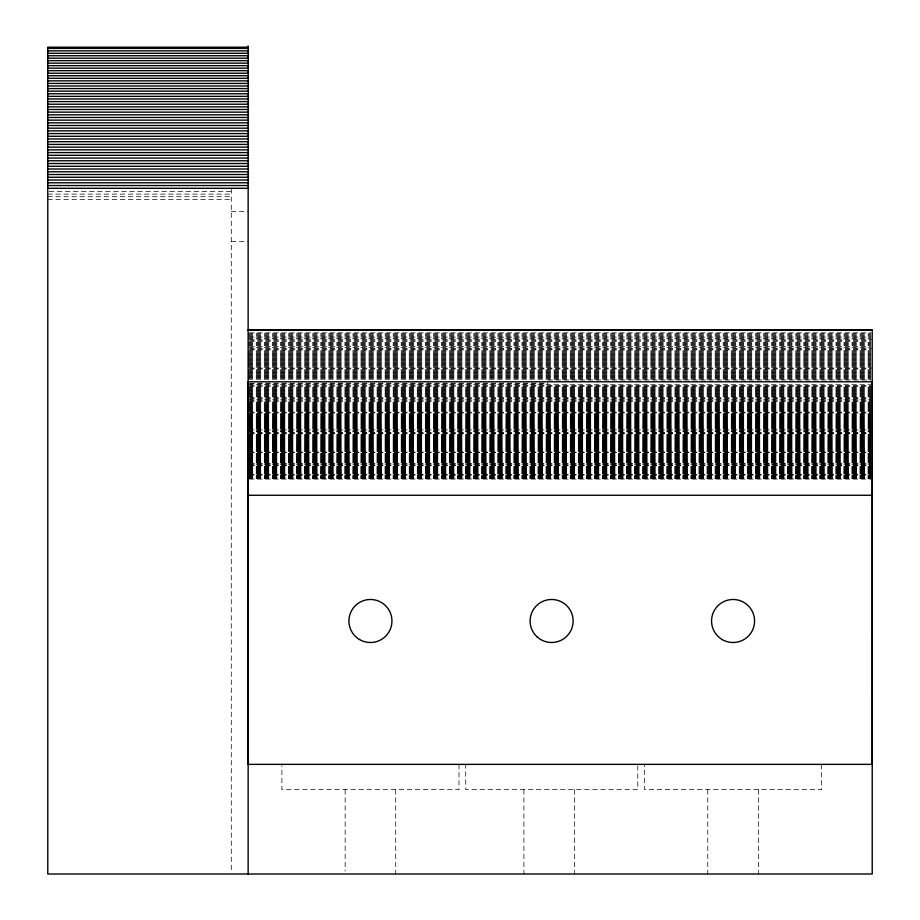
<?xml version="1.0" encoding="UTF-8"?>
<svg xmlns="http://www.w3.org/2000/svg" width="920" height="920" viewBox="0 0 920 920"><rect width="100%" height="100%" fill="white"/><g stroke="black" fill="none" stroke-linecap="round" stroke-linejoin="round"><path stroke-width="0.69" stroke-dasharray="4.6 3.45" d="M49.208 191.486L231.288 191.486M47.771 194.097L231.288 194.097M47.771 196.708L231.288 196.708M47.771 199.364L231.288 199.364M231.288 211.496L248.147 211.496M231.288 241.488L248.147 241.488M249.584 332.81L870.791 332.81M248.147 333.684L870.791 333.684M248.147 334.546L870.791 334.546M248.147 335.409L870.791 335.409M248.147 336.272L870.791 336.272M249.584 337.134L870.791 337.134M248.147 337.997L870.791 337.997M248.147 338.859L870.791 338.859M249.584 339.71L872.217 339.71M249.584 340.572L870.791 340.572M249.584 341.423L870.791 341.423M248.147 342.286L870.791 342.286M248.147 343.137L870.791 343.137M248.147 343.988L870.791 343.988M248.147 344.839L870.791 344.839M248.147 345.69L870.791 345.69M249.584 346.529L870.791 346.529M248.147 347.38L870.791 347.38M249.584 348.22L872.217 348.22M249.584 349.071L870.791 349.071M249.584 349.91L870.791 349.91M248.147 350.75L870.791 350.75M248.147 351.589L870.791 351.589M248.147 352.429L870.791 352.429M248.147 353.268L870.791 353.268M248.147 354.096L870.791 354.096M248.147 354.936L870.791 354.936M248.147 355.764L870.791 355.764M248.147 356.592L870.791 356.592M248.147 357.431L870.791 357.431M248.147 358.259L870.791 358.259M248.147 359.076L870.791 359.076M248.147 359.904L870.791 359.904M248.147 360.732L870.791 360.732M248.147 361.548L870.791 361.548M248.147 362.376L870.791 362.376M248.147 363.193L870.791 363.193M248.147 364.009L870.791 364.009M248.147 364.826L870.791 364.826M248.147 365.642L870.791 365.642M248.147 366.459L870.791 366.459M248.147 367.264L870.791 367.264M249.584 368.08L872.217 368.08M249.584 368.885L870.791 368.885M248.147 369.69L870.791 369.69M248.147 370.495L870.791 370.495M248.147 371.3L870.791 371.3M248.147 372.105L870.791 372.105M248.147 372.899L870.791 372.899M248.147 373.704L870.791 373.704M248.147 374.497L870.791 374.497M248.147 375.303L870.791 375.303M248.147 376.096L870.791 376.096M248.147 376.889L870.791 376.889M248.147 377.671L870.791 377.671M248.147 378.465L870.791 378.465M248.147 379.258L870.791 379.258M547.986 380.041L870.791 380.041M249.584 383.168L547.986 383.168M249.584 383.95L547.986 383.95M248.147 384.721L870.791 384.721M249.584 385.491L870.791 385.491M249.584 386.273L870.791 386.273M248.147 387.044L870.791 387.044M248.147 387.815L870.791 387.815M248.147 388.573L870.791 388.573M248.147 389.344L870.791 389.344M248.147 390.103L870.791 390.103M248.147 390.873L870.791 390.873M248.147 391.632L870.791 391.632M248.147 392.391L870.791 392.391M248.147 393.15L870.791 393.15M248.147 393.898L870.791 393.898M248.147 394.657L870.791 394.657M248.147 395.404L870.791 395.404M248.147 396.152L870.791 396.152M248.147 396.899L870.791 396.899M249.584 397.647L872.217 397.647M249.584 398.394L870.791 398.394M249.584 399.142L870.791 399.142M248.147 399.878L870.791 399.878M249.584 400.614L872.217 400.614M249.584 401.35L870.791 401.35M248.147 402.086L870.791 402.086M248.147 402.822L870.791 402.822M248.147 403.558L870.791 403.558M248.147 404.282L870.791 404.282M248.147 405.018L870.791 405.018M248.147 405.743L870.791 405.743M248.147 406.467L870.791 406.467M248.147 407.18L870.791 407.18M248.147 407.905L870.791 407.905M248.147 408.629L870.791 408.629M248.147 409.342L870.791 409.342M248.147 410.055L870.791 410.055M248.147 410.768L870.791 410.768M248.147 411.481L870.791 411.481M249.584 412.183L872.217 412.183M249.584 412.896L870.791 412.896M248.147 413.597L870.791 413.597M248.147 414.299L870.791 414.299M248.147 415L870.791 415M248.147 415.702L870.791 415.702M248.147 416.403L870.791 416.403M248.147 417.093L870.791 417.093M248.147 417.784L870.791 417.784M248.147 418.473L870.791 418.473M248.147 419.163L870.791 419.163M248.147 419.853L870.791 419.853M248.147 420.543L870.791 420.543M248.147 421.222L870.791 421.222M248.147 421.9L870.791 421.9M248.147 422.579L870.791 422.579M248.147 423.257L870.791 423.257M248.147 423.936L870.791 423.936M248.147 424.603L870.791 424.603M248.147 425.281L870.791 425.281M248.147 425.948L870.791 425.948M248.147 426.615L870.791 426.615M248.147 427.271L870.791 427.271M248.147 427.938L870.791 427.938M248.147 428.593L870.791 428.593M248.147 429.26L870.791 429.26M249.584 429.916L870.791 429.916M248.147 430.572L870.791 430.572M248.147 431.216L870.791 431.216M248.147 431.871L870.791 431.871M249.584 432.515L872.217 432.515M249.584 433.159L870.791 433.159M249.584 433.803L870.791 433.803M248.147 434.447L870.791 434.447M248.147 435.079L870.791 435.079M248.147 435.723L870.791 435.723M248.147 436.356L870.791 436.356M248.147 436.988L870.791 436.988M248.147 437.621L870.791 437.621M248.147 438.242L870.791 438.242M248.147 438.874L870.791 438.874M248.147 439.495L870.791 439.495M248.147 440.116L870.791 440.116M248.147 440.737L870.791 440.737M248.147 441.358L870.791 441.358M248.147 441.968L870.791 441.968M248.147 442.577L870.791 442.577M248.147 443.187L870.791 443.187M248.147 443.796L870.791 443.796M248.147 444.406L870.791 444.406M248.147 445.004L870.791 445.004M248.147 445.613L870.791 445.613M248.147 446.211L870.791 446.211M248.147 446.809L870.791 446.809M248.147 447.407L870.791 447.407M248.147 447.994L870.791 447.994M248.147 448.58L870.791 448.58M248.147 449.167L870.791 449.167M248.147 449.753L870.791 449.753M248.147 450.34L870.791 450.34M248.147 450.926L870.791 450.926M248.147 451.501L870.791 451.501M249.584 452.076L872.217 452.076M249.584 452.651L870.791 452.651M248.147 453.226L870.791 453.226M248.147 453.79L870.791 453.79M248.147 454.365L870.791 454.365M248.147 454.928L870.791 454.928M248.147 455.492L870.791 455.492M248.147 456.044L870.791 456.044M248.147 456.607L870.791 456.607M248.147 457.159L870.791 457.159M248.147 457.711L870.791 457.711M248.147 458.263L870.791 458.263M248.147 458.815L870.791 458.815M248.147 459.356L870.791 459.356M248.147 459.897L870.791 459.897M248.147 460.437L870.791 460.437M248.147 460.977L870.791 460.977M248.147 461.518L870.791 461.518M248.147 462.047L870.791 462.047M248.147 462.587L870.791 462.587M248.147 463.116L870.791 463.116M249.584 463.634L872.217 463.634M249.584 464.163L870.791 464.163M248.147 464.68L870.791 464.68M249.584 465.198L870.791 465.198M249.584 465.716L870.791 465.716M248.147 466.233L870.791 466.233M248.147 466.75L870.791 466.75M248.147 467.256L870.791 467.256M248.147 467.762L870.791 467.762M248.147 468.268L870.791 468.268M248.147 468.774L870.791 468.774M248.147 469.269L870.791 469.269M248.147 469.763L870.791 469.763M248.147 470.258L870.791 470.258M248.147 470.752L870.791 470.752M248.147 471.247L870.791 471.247M248.147 471.73L870.791 471.73M248.147 472.213L870.791 472.213M248.147 472.696L870.791 472.696M248.147 473.179L870.791 473.179M248.147 473.662L870.791 473.662M248.147 474.133L870.791 474.133M249.584 474.605L872.217 474.605M249.584 475.076L870.791 475.076M248.147 475.536L870.791 475.536M248.147 476.008L870.791 476.008M248.147 476.468L870.791 476.468M248.147 476.928L870.791 476.928M248.147 477.388L870.791 477.388M248.147 477.836L870.791 477.836M248.147 478.296L870.791 478.296M248.147 478.745L870.791 478.745M249.584 479.032L870.791 479.032M821.617 764.359L821.617 789.659L644.518 789.659L644.518 764.359M758.367 789.659L758.367 874M707.768 789.659L707.768 874M637.779 765.762L637.779 789.659L465.727 789.659L465.727 764.359M574.528 789.659L574.528 874M523.917 789.659L523.917 874M458.988 764.359L458.988 789.659L281.888 789.659L281.888 765.762M395.738 789.659L395.738 874M345.138 789.659L345.138 871.136M231.288 188.876L231.288 871.125"/><path stroke-width="1.38" d="M248.147 47.368L47.771 47.368L47.771 874L872.229 874L872.217 329.866L248.147 329.866M47.771 47.518L248.147 47.518M47.771 48.415L248.147 48.415M47.771 50.853L248.147 50.853M47.771 53.291L248.147 53.291M47.771 55.752L248.147 55.752M47.771 58.213L248.147 58.213M47.771 60.685L248.147 60.685M47.771 63.169L248.147 63.169M47.771 65.665L248.147 65.665M47.771 68.172L248.147 68.172M47.771 70.691L248.147 70.691M47.771 73.221L248.147 73.221M47.771 75.751L248.147 75.751M47.771 78.292L248.147 78.292M47.771 80.856L248.147 80.856M47.771 83.421L248.147 83.421M47.771 85.985L248.147 85.985M47.771 88.573L248.147 88.573M47.771 91.16L248.147 91.16M47.771 93.759L248.147 93.759M47.771 96.359L248.147 96.359M47.771 98.969L248.147 98.969M47.771 101.591L248.147 101.591M47.771 104.224L248.147 104.224M47.771 106.858L248.147 106.858M47.771 109.503L248.147 109.503M47.771 112.148L248.147 112.148M47.771 114.804L248.147 114.804M47.771 117.472L248.147 117.472M47.771 120.14L248.147 120.14M47.771 122.808L248.147 122.808M47.771 125.499L248.147 125.499M47.771 128.179L248.147 128.179M47.771 130.87L248.147 130.87M47.771 133.572L248.147 133.572M47.771 136.275L248.147 136.275M47.771 138.977L248.147 138.977M47.771 141.691L248.147 141.691M47.771 144.405L248.147 144.405M47.771 147.131L248.147 147.131M47.771 149.845L248.147 149.845M47.771 152.582L248.147 152.582M47.771 155.308L248.147 155.308M47.771 158.044L248.147 158.044M47.771 160.781L248.147 160.781M47.771 163.518L248.147 163.518M47.771 166.267L248.147 166.267M47.771 169.015L248.147 169.015M47.771 171.764L248.147 171.764M47.771 174.512L248.147 174.512M47.771 177.261L248.147 177.261M47.771 180.021L248.147 180.021M47.771 182.769L248.147 182.769M47.771 185.53L248.147 185.53M47.771 188.289L248.147 188.289M248.147 330.199L872.217 330.199M248.147 495.27L872.217 495.27M248.147 46L248.147 874M248.147 381.8L248.147 764.359L872.217 764.359L872.229 381.8L248.147 381.8M722.315 639.619A21.505 21.505 0 0 0 754.572 620.988A21.505 21.505 0 0 0 722.315 602.37A21.505 21.505 0 0 0 722.315 639.619M536.808 636.594A21.505 21.505 0 0 0 572.528 626.014A21.505 21.505 0 0 0 545.514 600.369A21.505 21.505 0 0 0 536.808 636.594M359.444 639.481A21.505 21.505 0 0 0 391.943 621.264A21.505 21.505 0 0 0 359.916 602.232A21.505 21.505 0 0 0 359.444 639.481"/></g></svg>
